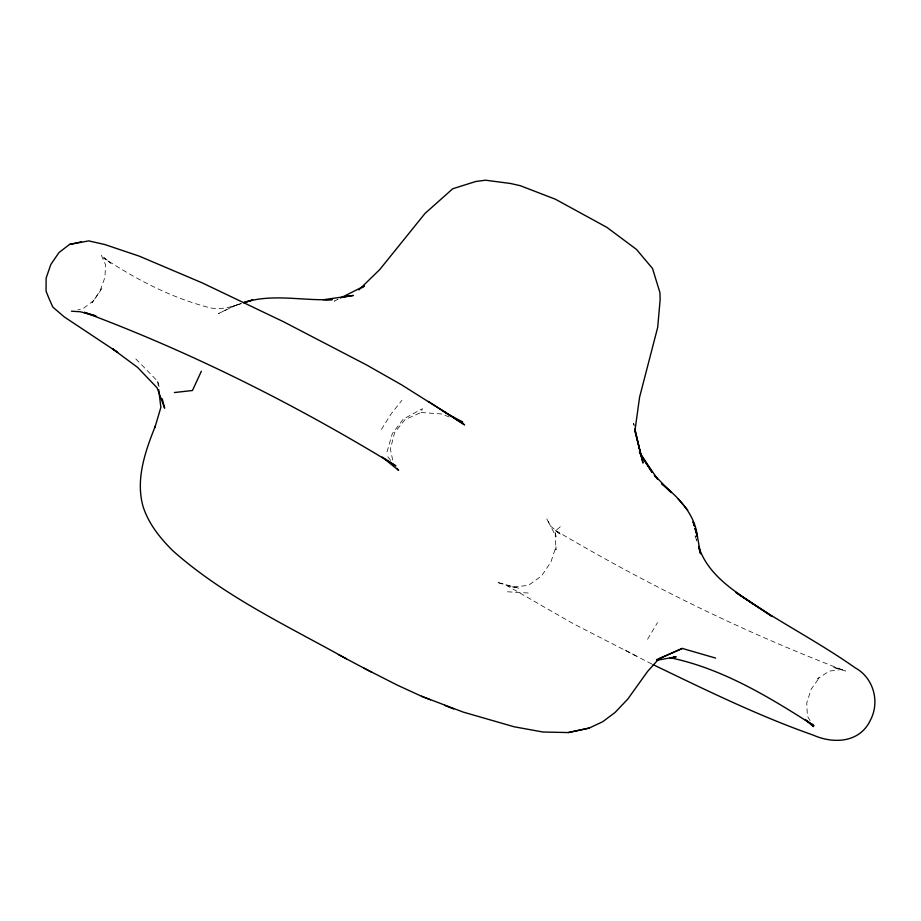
<?xml version="1.0" encoding="UTF-8"?>
<svg xmlns="http://www.w3.org/2000/svg" width="921" height="921" viewBox="0 0 921 921"><rect width="100%" height="100%" fill="white"/><g stroke="black" fill="none" stroke-linecap="round" stroke-linejoin="round"><path stroke-width="0.69" stroke-dasharray="4.61 3.45" d="M386.993 451.923L392.288 433.664L403.271 419.136L422.451 408.694L421.104 412.493L405.09 419.539L394.614 432.571L390.377 449.091L392.968 461.375M647.567 639.243L657.502 622.596M381.386 429.474L391.126 413.897L401.913 400.313M101.874 288.572L92.112 302.848L100.101 290.76L104.948 277.348L105.547 264.799L101.241 255.048L110.796 263.199L103.693 258.007C136.561 279.673 172.077 298.174 210.414 307.902C221.098 309.87 231.125 307.13 241.072 303.481M651.757 663.995L572.505 623.287L507.275 585.756L519.352 588.358L496.753 582.222L512.698 587.034L528.389 585.388L541.467 576.028L550.873 562.155L555.996 546.498L555.939 549.941L555.121 531.152L561.925 525.384M93.723 300.499L83.178 308.604L77.974 309.755M337.984 299.29L334.219 301.19L337.834 299.521M241.267 303.435L233.416 306.186L218.473 313.566L237.204 304.644L233.416 306.186L241.129 303.7M507.494 591.789L529.679 593.101M421.104 412.493L441.366 413.943L449.402 417.006M625.209 650.18L636.561 656.166M135.813 358.914L157.721 381.317L159.448 388.029M387.822 456.77L391.137 460.949M810.089 720.683L807.337 715.905L806.773 702.746L811.228 689.115L819.609 677.234L817.675 678.708L829.28 671.121L842.703 669.383L832.619 667.184L845.559 671.006C744.686 632.646 647.141 584.72 554.304 529.725L561.223 534.928L550.539 526.087L546.66 518.604L556.054 536.632L555.121 531.152M696.426 539.81L695.113 535.849L696.679 540.972M634.281 426.066L633.648 423.269L634.085 425.732M157.721 381.317L158.216 385.439"/><path stroke-width="1.38" d="M634.949 430.648L642.939 462.814L634.949 430.648L639.588 397.158L657.698 327.358L660.15 299.555L659.908 292.521L652.529 268.495L636.469 249.407L606.893 227.372L555.375 199.212L520.33 185.708L510.464 183.475L485.586 180.217L475.869 181.46L452.741 188.759L425.007 213.453L379.843 269.45L358.891 289.896M201.377 371.186L192.454 390.504L174.391 392.542M362.206 287.72L364.313 286.017L340.482 298.024M457.438 420.08L462.791 422.117L448.216 414.185L401.475 384.782L366.616 364.981L283.184 321.579L202.206 282.874L139.267 256.153L104.844 244.549L88.75 240.888L69.512 244.456L58.979 252.561L50.816 264.5L46.142 278.073L46.05 291.105L48.525 297.356L52.831 307.107L64.32 316.962L117.669 352.375L112.523 348.771M364.094 668.22L397.227 685.097L421.496 696.241L463.217 712.094L514.068 726.761L542.976 732.011L568.269 732.563L589.026 728.131L602.725 721.719L615.124 712.405L627.846 699.004L647.544 671.49L658.895 658.86L682.3 648.43L715.64 658.089M656.558 659.666L682.3 648.43M243.881 302.514C272.489 293.281 303.032 301.063 332.389 299.555L325.827 299.797M244.986 302.456L252.688 299.97L243.651 302.698M69.512 244.456L81.221 241.866M568.269 732.563L589.026 728.131M656.765 660.299L676.175 656.8L673.539 656.972M344.028 297.011L353.296 295.445L323.248 299.751M71.47 311.206L80.196 311.735L95.934 315.984L84.26 312.334C192.811 352.87 297.184 405.459 395.949 465.934L382.157 457.035L398.62 470.378L396.963 468.282M669.636 657.64C722.306 668.393 769.15 697.082 813.922 725.702L804.966 719.474L813.519 726.646L812.138 724.263M444.636 705.382L453.708 708.997M421.496 696.241L430.464 699.822M653.035 664.617C705.613 689.921 758.179 715.79 813.301 735.142C833.873 744.283 860.179 742.717 870.633 719.704C880.062 701.445 873.373 677.683 855.137 667.783C816.651 640.671 774.388 619.499 735.891 592.387M158.711 389.548L160.864 407.381L154.866 427.643L155.327 426.078C145.242 451.371 135.375 479.265 143.089 506.596C148.638 523.911 160.266 538.336 173.021 550.931C224.264 596.405 287.064 625.67 346.388 658.814M338.41 654.589L372.084 672.457M428.357 401.464L464.633 424.88L442.172 410.375M735.833 592.364L772.109 616.517C745.031 597.027 709.504 580.46 698.613 546.418M112.627 348.898L137.597 367.387L157.123 387.856L164.64 408.176L162.223 398.781M654.727 475.501L671.294 492.62L661.6 483.583C678.317 497.236 694.918 514.033 697.404 536.586L700.582 553.774L698.636 547.373M687.711 510.073L677.96 498.618M654.37 475.34L657.559 479.047L639.646 452.971M639.347 451.774L652.033 472.277L640.912 455.377L634.914 428.852M694.296 525.799L693.087 521.677L694.261 525.741M695.09 528.55L697.496 536.793M695.056 528.458L697.404 536.586"/></g></svg>
